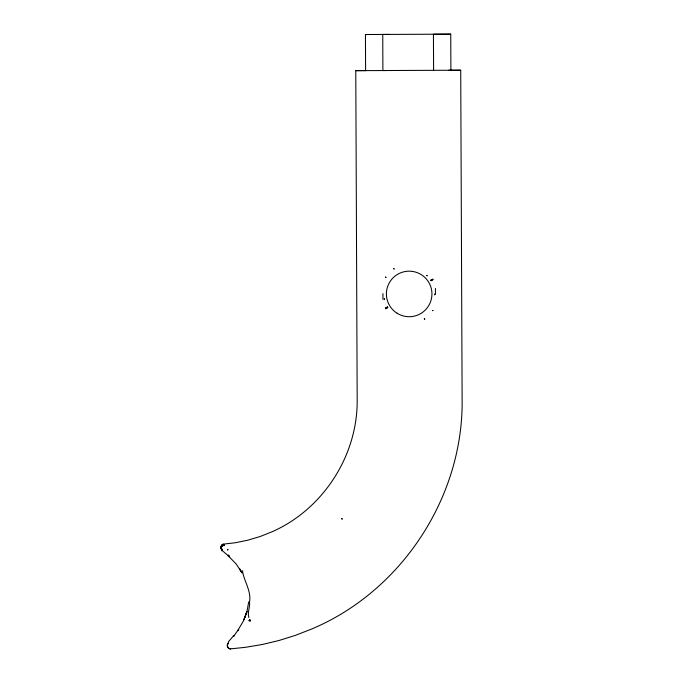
<?xml version="1.0" encoding="UTF-8"?>
<svg xmlns="http://www.w3.org/2000/svg" width="683" height="683" viewBox="0 0 683 683"><rect width="100%" height="100%" fill="white"/><g stroke="black" fill="none" stroke-linecap="round" stroke-linejoin="round"><path stroke-width="1.02" d="M242.482 570.757C243.899 581.224 251.464 590.701 249.543 602.03C250.226 607.23 247.161 612.523 248.877 617.586M221.275 547.057C223.998 558.6 219.328 540.526 221.574 549.653M248.697 601.945L246.956 611.55L243.933 619.72L246.956 611.55L243.481 620.915L237.769 630.46M223.358 544.274C222.513 543.395 218.833 548.551 222.445 550.156C220.84 549.217 220.387 546.852 221.565 545.393C221.804 544.411 225.322 543.83 222.837 544.445M221.574 546.69C229.257 540.586 215.913 550.174 224.067 544.761M233.552 636.479L237.769 630.435M222.359 544.701L220.874 547.45L222.436 550.182M233.484 636.249L233.851 636.121M233.859 635.429L228.182 642.105M228.404 643.062C226.184 645.136 227.627 649.072 230.726 648.85C227.652 649.234 226.133 644.778 228.404 643.062C226.047 644.923 227.695 649.217 230.726 648.85L245.385 647.322L262.289 644.496L278.963 640.509L295.321 635.395L311.294 629.163C401.57 591.461 463.586 496.823 462.126 399.009L460.718 70.212L389.694 70.511M242.482 572.704L242.465 572.106M387.235 307.128L387.799 307.529L387.389 307.034L387.62 307.615L386.706 307.444L386.996 307.99L387.235 307.128L387.62 307.615M431.238 280.696L430.76 280.261L431.374 280.619C431.041 278.801 432.023 281.678 430.93 280.167M224.041 544.052L235.276 542.754L247.818 540.193L260.086 536.539L272.295 531.656C323.29 509.159 357.918 455.177 357.183 399.461L355.775 70.656L365.943 70.614M460.684 70.212L451.011 70.255M365.601 70.614L365.439 34.517L369.844 34.492M389.541 34.415L382.745 34.44L382.898 70.545L392.776 70.503M448.466 70.264L450.891 70.255L450.746 34.15L433.432 34.227L433.594 70.332M450.387 70.255L450.9 70.255M385.477 70.537L355.809 70.656M450.746 34.15L365.456 34.517M228.984 556.414L229.411 556.773L227.96 555.484L236.241 564.098L242.021 572.858L239.434 568.521L241.338 571.714M431.682 280.431L431.135 280.047L431.434 280.576M386.706 307.444L387.244 307.837L386.945 307.299M222.641 550.677L221.804 549.969M227.08 554.75L223.187 551.394M432.348 279.304L432.971 279.663L432.706 279.082L432.809 279.757L432.271 280.081L431.998 279.526L432.612 279.876M386.04 308.571L385.579 308.127L385.673 308.801L385.417 308.221L386.108 307.802L386.39 308.357L385.775 308.007M387.15 307.179L387.457 307.709M435.421 288.431L435.447 294.253M382.932 293.622L382.958 299.453M434.627 294.211L434.576 294.911L434.653 294.219M227.832 549.388L227.763 549.977L227.832 549.388M250.243 620.062L250.055 621.12L250.243 620.062M221.488 546.571L221.36 547.177L221.488 546.571M229.07 555.842L227.968 554.972L229.036 555.928M385.571 277.05L385.955 277.332L385.571 277.05M432.928 310.56L432.424 310.552L432.928 310.56M249.628 619.763L249.064 620.77L249.628 619.763M238.666 629.589L237.991 630.691L238.666 629.589M384.273 298.83L384.427 299.385L384.273 298.83M342.234 519.012L341.526 518.593L342.234 519.012M234.807 645.828L234.807 645.828M224.434 545.333L224.015 545.597L224.434 545.333M393.843 268.607L394.082 269.042L393.843 268.607M424.758 319.132L424.305 318.833L424.758 319.132M427.148 275.804L426.713 275.497L427.148 275.804M397.045 313.224A22.77 22.77 0 0 0 431.929 294.817A22.77 22.77 0 0 0 398.548 273.806A22.77 22.77 0 0 0 397.045 313.224"/></g></svg>
